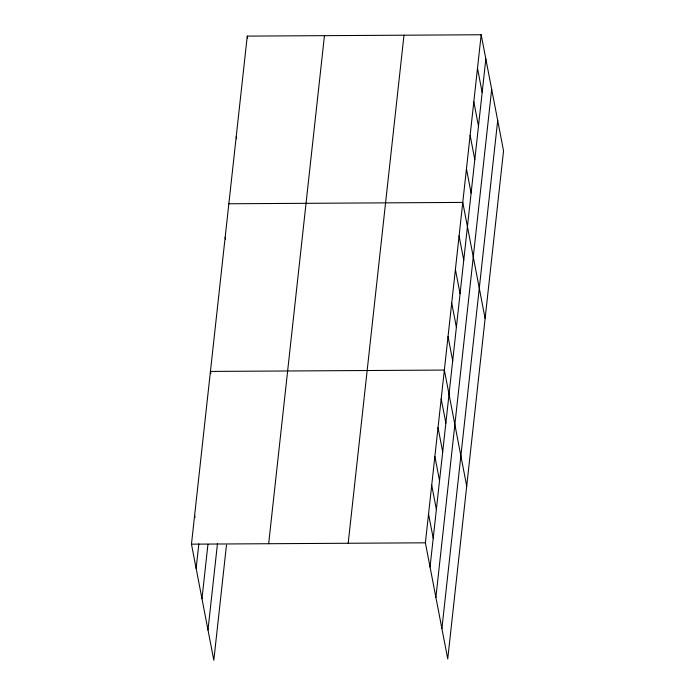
<?xml version="1.0" encoding="UTF-8"?>
<svg xmlns="http://www.w3.org/2000/svg" width="695" height="695" viewBox="0 0 695 695"><rect width="100%" height="100%" fill="white"/><g stroke="black" fill="none" stroke-linecap="round" stroke-linejoin="round"><path stroke-width="1.04" d="M226.466 545.089L213.825 660.25L191.464 544.168L247.264 36.105L481.175 34.75L503.536 150.832L447.736 658.895L425.383 542.812L481.175 34.75M196.138 568.397L198.831 543.872M201.967 598.708L207.944 544.324M207.987 629.939L217.474 543.568M268.661 543.716L324.452 35.654M348.186 543.255L403.986 35.193M430.049 567.042L485.848 58.988M435.887 597.353L491.678 89.299M441.898 628.584L497.698 120.522M228.855 203.765L462.766 202.41L485.119 318.492M191.464 544.168L425.383 542.812M477.5 68.284L482.165 92.513M473.816 101.818L478.481 126.047M470.133 135.343L474.798 159.581M466.449 168.876L471.114 193.114M459.082 235.944L463.747 260.173M455.399 269.478L460.064 293.707M451.715 303.003L456.38 327.241M448.032 336.536L452.706 360.774M466.71 486.153L444.357 370.07L210.437 371.425L210.846 373.528M441.195 398.861L445.86 423.099M438.032 427.651L442.698 451.889M434.87 456.441L439.535 480.671M431.708 485.232L436.373 509.461M428.546 514.022L433.211 538.251M247.264 36.105L247.672 38.208M236.213 136.698L236.621 138.809M225.171 237.299L225.571 239.401M194.626 515.377L195.034 517.48"/></g></svg>
